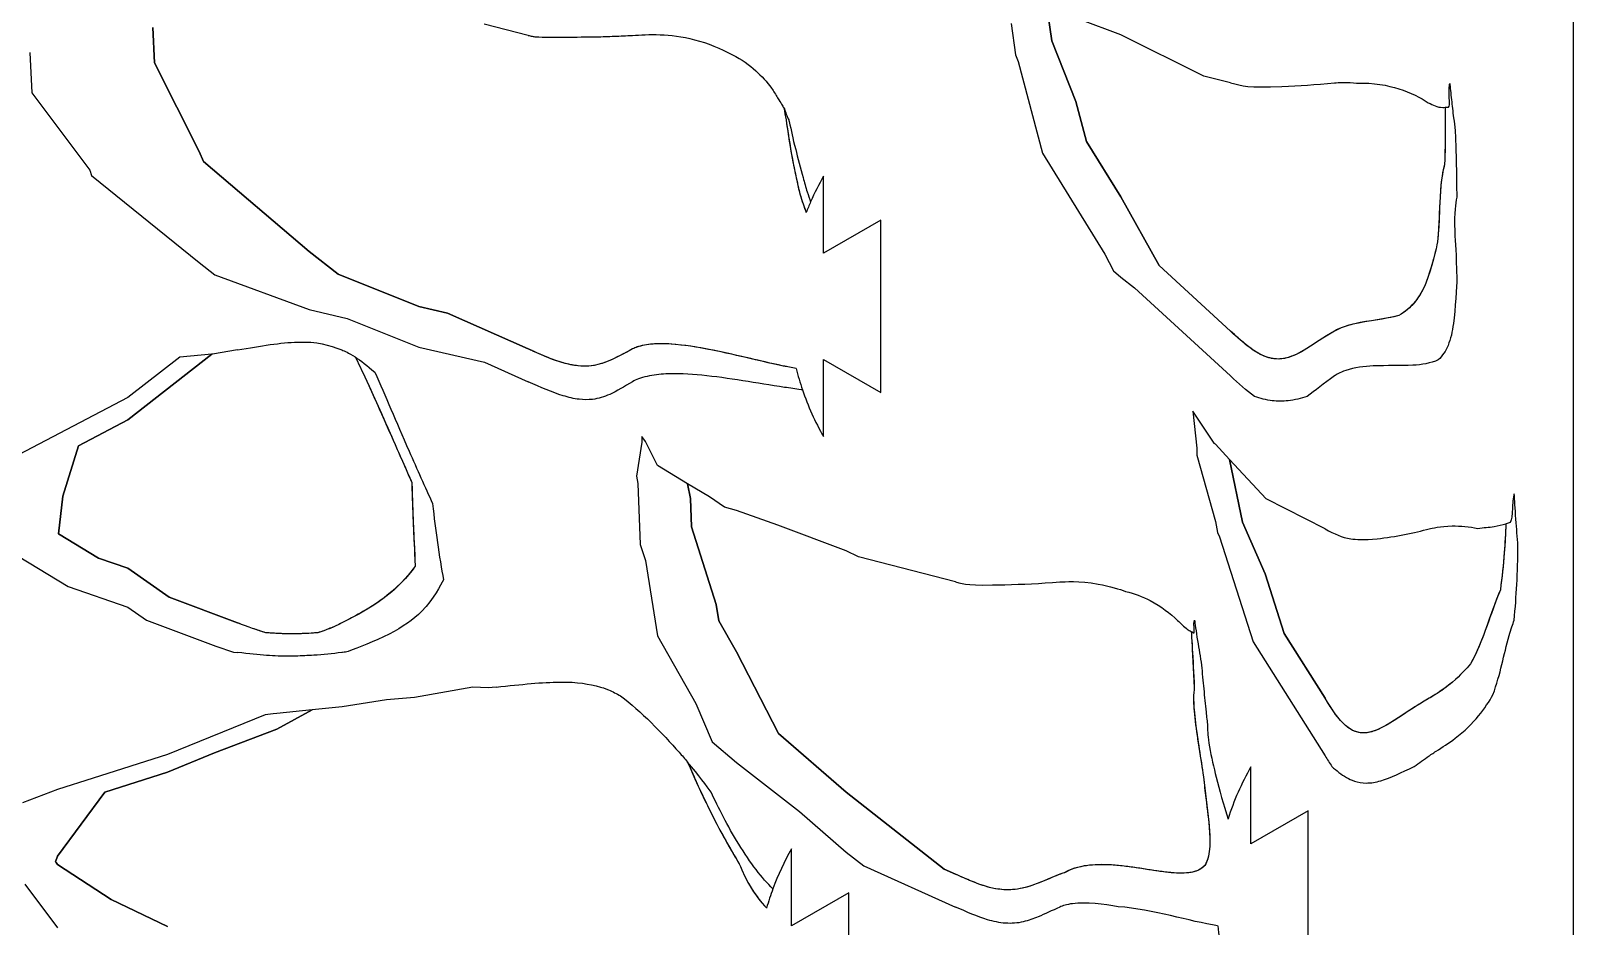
# Model space of a CAD drawing. Header units: millimetres. Extents: x 0 to 300, y -300 to 0.
# Drawn here: x 151.9 to 300, y -176.2 to -90.2 of the extents above; entities that cross this region are included whole.
import ezdxf

# ---------------------------------------------------------------- set-up
doc = ezdxf.new("R2010")
doc.units = ezdxf.units.MM
doc.layers.get('0').update_dxf_attribs({"linetype": 'CONTINUOUS'})

msp = doc.modelspace()

# ---------------------------------------------------------------- linework, layer by layer
for p, q in [((249.24, -86.31), (249.95, -91.19)), ((249.95, -91.19), (249.24, -86.31)), ((163.66, -89.9), (163.81, -93.29)), ((163.81, -93.29), (163.66, -89.9)), ((199.69, -90.67), (195.45, -89.58)), ((246.04, -89.54), (246.47, -92.53)), ((256.57, -90.61), (252.65, -89.14)), ((249.95, -91.19), (252.27, -97.02)), ((252.27, -97.02), (249.95, -91.19)), ((264.55, -94.58), (256.57, -90.61)), ((151.85, -92.3), (152.02, -96.17)), ((246.47, -92.53), (246.73, -93.18)), ((246.73, -93.18), (249.07, -101.99)), ((163.81, -93.29), (168.11, -101.82)), ((168.11, -101.82), (163.81, -93.29)), ((267.1, -95.23), (264.55, -94.58)), ((152.02, -96.17), (157.59, -103.6)), ((252.27, -97.02), (253.29, -100.87)), ((253.29, -100.87), (252.27, -97.02)), ((168.11, -101.82), (168.52, -102.76)), ((168.52, -102.76), (168.11, -101.82)), ((249.07, -101.99), (255.04, -111.66)), ((253.29, -100.87), (256.57, -106.18)), ((256.57, -106.18), (253.29, -100.87)), ((157.59, -103.6), (157.77, -104.11)), ((168.52, -102.76), (178.64, -111.4)), ((178.64, -111.4), (168.52, -102.76)), ((157.77, -104.11), (168.11, -112.46)), ((228.04, -111.58), (228.04, -104.18)), ((256.57, -106.18), (260.25, -112.76)), ((260.25, -112.76), (256.57, -106.18)), ((233.54, -108.41), (228.04, -111.58)), ((233.54, -124.96), (233.54, -108.41)), ((168.11, -112.46), (169.59, -113.64)), ((178.64, -111.4), (181.44, -113.58)), ((181.44, -113.58), (178.64, -111.4)), ((255.04, -111.66), (255.87, -113.26)), ((169.59, -113.64), (178.64, -116.98)), ((181.44, -113.58), (189.17, -116.69)), ((189.17, -116.69), (181.44, -113.58)), ((255.87, -113.26), (256.57, -113.87)), ((256.57, -113.87), (257.88, -114.9)), ((260.25, -112.76), (267.1, -119.05)), ((267.1, -119.05), (260.25, -112.76)), ((257.88, -114.9), (267.1, -123.36)), ((189.17, -116.69), (191.94, -117.32)), ((191.94, -117.32), (189.17, -116.69)), ((178.64, -116.98), (182.29, -117.84)), ((182.29, -117.84), (189.17, -120.61)), ((191.94, -117.32), (199.69, -120.77)), ((199.69, -120.77), (191.94, -117.32)), ((169.32, -121.28), (161.26, -127.57)), ((161.26, -127.57), (169.32, -121.28)), ((169.32, -121.28), (166.24, -121.54)), ((169.39, -121.28), (169.32, -121.28)), ((171.79, -120.86), (169.39, -121.28)), ((189.17, -120.61), (195.5, -122.04)), ((166.24, -121.54), (161.26, -125.43)), ((195.5, -122.04), (199.69, -123.91)), ((228.04, -129.18), (228.04, -121.78)), ((228.04, -121.78), (233.54, -124.96)), ((161.26, -125.43), (150.75, -130.92)), ((265.53, -129.81), (263.5, -126.74)), ((263.5, -126.74), (263.88, -130.3)), ((161.26, -127.57), (156.5, -130.05)), ((156.5, -130.05), (161.26, -127.57)), ((156.5, -130.05), (155, -134.9)), ((155, -134.9), (156.5, -130.05)), ((210.59, -129.72), (210.08, -132.98)), ((210.6, -129.17), (210.59, -129.72)), ((210.93, -129.65), (210.6, -129.17)), ((212.09, -131.95), (210.93, -129.65)), ((263.88, -130.3), (263.87, -130.97)), ((265.54, -129.84), (265.53, -129.81)), ((265.65, -129.92), (265.54, -129.84)), ((267.01, -131.38), (265.65, -129.92)), ((263.87, -130.97), (265.65, -137.32)), ((268.27, -137.4), (267.01, -131.38)), ((270.52, -135.15), (267.01, -131.38)), ((267.01, -131.38), (268.27, -137.4)), ((210.08, -132.98), (210.21, -133.68)), ((214.99, -133.7), (212.09, -131.95)), ((210.21, -133.68), (210.44, -139.54)), ((217.09, -134.97), (214.99, -133.7)), ((214.99, -133.7), (215.25, -135.12)), ((215.25, -135.12), (214.99, -133.7)), ((155, -134.9), (154.6, -138.5)), ((154.6, -138.5), (155, -134.9)), ((215.25, -135.12), (215.36, -137.85)), ((215.36, -137.85), (215.25, -135.12)), ((218.54, -135.96), (217.09, -134.97)), ((219.67, -136.28), (218.54, -135.96)), ((276.18, -138.04), (270.52, -135.15)), ((223.65, -137.68), (219.67, -136.28)), ((230.2, -140.14), (223.65, -137.68)), ((265.65, -137.32), (265.87, -138.38)), ((270.42, -142.34), (268.27, -137.4)), ((268.27, -137.4), (270.42, -142.34)), ((154.6, -138.5), (158.43, -140.84)), ((158.43, -140.84), (154.6, -138.5)), ((215.36, -137.85), (217.73, -145.28)), ((217.73, -145.28), (215.36, -137.85)), ((265.87, -138.38), (266.05, -138.8)), ((266.05, -138.8), (269.28, -148.86)), ((150.73, -140.66), (155.51, -143.57)), ((210.44, -139.54), (210.93, -141.08)), ((231.38, -140.73), (230.2, -140.14)), ((158.43, -140.84), (161.26, -141.81)), ((161.26, -141.81), (158.43, -140.84)), ((161.26, -141.81), (165.22, -144.6)), ((165.22, -144.6), (161.26, -141.81)), ((210.93, -141.08), (212.11, -148.29)), ((240.72, -143.13), (231.38, -140.73)), ((155.51, -143.57), (161.26, -145.54)), ((272.25, -148.06), (270.42, -142.34)), ((270.42, -142.34), (272.25, -148.06)), ((165.22, -144.6), (171.79, -147.06)), ((171.79, -147.06), (165.22, -144.6)), ((161.26, -145.54), (163.03, -146.79)), ((217.73, -145.28), (218, -146.87)), ((218, -146.87), (217.73, -145.28)), ((163.03, -146.79), (169.7, -149.28)), ((218, -146.87), (219.67, -149.85)), ((219.67, -149.85), (218, -146.87)), ((276.18, -154.29), (272.25, -148.06)), ((272.25, -148.06), (276.18, -154.29)), ((169.7, -149.28), (171.4, -149.86)), ((212.11, -148.29), (215.77, -154.79)), ((269.28, -148.86), (276.18, -159.81)), ((171.4, -149.86), (171.79, -149.9)), ((219.67, -149.85), (223.72, -157.67)), ((223.72, -157.67), (219.67, -149.85)), ((194.36, -153.24), (188.76, -154.21)), ((195.84, -153.3), (194.36, -153.24)), ((196.62, -153.22), (195.84, -153.3)), ((178.94, -155.4), (175.56, -157.26)), ((175.56, -157.26), (178.94, -155.4)), ((178.94, -155.4), (175.56, -155.74)), ((181.82, -155.11), (178.94, -155.4)), ((186.09, -154.44), (181.82, -155.11)), ((188.76, -154.21), (186.09, -154.44)), ((215.77, -154.79), (217.35, -158.48)), ((174.43, -155.87), (165.04, -159.69)), ((175.19, -155.79), (174.43, -155.87)), ((175.56, -155.74), (175.19, -155.79)), ((175.56, -157.26), (169.57, -159.54)), ((169.57, -159.54), (175.56, -157.26)), ((223.72, -157.67), (230.2, -163.3)), ((230.2, -163.3), (223.72, -157.67)), ((165.04, -159.69), (157.93, -161.95)), ((169.57, -159.54), (165.04, -161.38)), ((165.04, -161.38), (169.57, -159.54)), ((217.35, -158.48), (219.67, -160.46)), ((165.04, -161.38), (159.03, -163.29)), ((159.03, -163.29), (165.04, -161.38)), ((219.67, -160.46), (225.72, -165.16)), ((269.07, -168.27), (269.07, -160.87)), ((157.93, -161.95), (154.51, -163.04)), ((154.51, -163.04), (151.14, -164.34)), ((159.03, -163.29), (154.51, -169.44)), ((154.51, -169.44), (159.03, -163.29)), ((230.2, -163.3), (239.62, -170.7)), ((239.62, -170.7), (230.2, -163.3)), ((225.72, -165.16), (230.2, -169.06)), ((274.57, -165.1), (269.07, -168.27)), ((274.57, -181.65), (274.57, -165.1)), ((224.97, -176.14), (224.97, -168.74)), ((154.51, -169.44), (154.3, -169.98)), ((154.3, -169.98), (154.51, -169.44)), ((154.3, -169.98), (154.37, -170.07)), ((154.37, -170.07), (154.3, -169.98)), ((154.37, -170.07), (154.51, -170.26)), ((154.51, -170.26), (154.37, -170.07)), ((154.51, -170.26), (159.66, -173.6)), ((159.66, -173.6), (154.51, -170.26)), ((230.2, -169.06), (231.89, -170.39)), ((231.89, -170.39), (240.72, -174.33)), ((239.62, -170.7), (240.72, -171.19)), ((240.72, -171.19), (239.62, -170.7)), ((151.35, -172.15), (154.51, -176.34)), ((230.46, -172.96), (224.97, -176.14)), ((230.46, -189.51), (230.46, -172.96)), ((159.66, -173.6), (165.04, -176.19)), ((165.04, -176.19), (159.66, -173.6))]:
    msp.add_line(p, q)
msp.add_lwpolyline([(0, 0), (300, 0), (300, -300), (0, -300)], close=True)
for centre, start, end in [((249.69, -116.68), 150, 156.313), ((249.69, -116.68), 156.313, 158.8755), ((249.69, -116.68), 156.313, 158.8755), ((249.69, -116.68), 193.781, 198.6885), ((249.69, -116.68), 193.781, 198.6885), ((249.69, -116.68), 198.6885, 210), ((290.72, -173.37), 150, 162.5593), ((246.62, -181.24), 150, 159.7049), ((246.62, -181.24), 159.7049, 164.1773), ((246.62, -181.24), 159.7049, 164.1773), ((290.72, -173.37), 186.341, 210)]:
    msp.add_arc(centre, 25, start, end)
for points, knots in [([(199.69, -90.67), (199.83, -90.7), (199.95, -90.73), (200.18, -90.78), (200.29, -90.8), (200.41, -90.81)], [-0.06950819, -0.06950819, -0.06950819, -0.06950819, -0.03628919, -0.03628919, 0, 0, 0, 0]), ([(200.41, -90.81), (201.14, -90.84), (202.29, -90.84), (204.25, -90.83), (205.29, -90.82), (206.22, -90.81)], [-0.5793972, -0.5793972, -0.5793972, -0.5793972, -0.2779667, -0.2779667, 0, 0, 0, 0]), ([(206.22, -90.81), (206.8, -90.79), (207.37, -90.77), (208.53, -90.73), (209.11, -90.7), (209.69, -90.67)], [-0.3499149, -0.3499149, -0.3499149, -0.3499149, -0.1756176, -0.1756176, 0, 0, 0, 0]), ([(209.69, -90.67), (211.19, -90.58), (213.27, -90.45), (216.92, -91.42), (218.14, -91.92), (219.29, -92.54)], [-1.132087, -1.132087, -1.132087, -1.132087, -0.390797, -0.390797, 0, 0, 0, 0]), ([(219.29, -92.54), (220.18, -92.96), (220.92, -93.51), (222.07, -94.56), (222.61, -95.14), (223.05, -95.75)], [-0.4758003, -0.4758003, -0.4758003, -0.4758003, -0.224509, -0.224509, 0, 0, 0, 0]), ([(223.05, -95.75), (223.24, -96.03), (223.44, -96.35), (223.96, -97.2), (224.1, -97.4), (224.22, -97.63)], [-0.1617522, -0.1617522, -0.1617522, -0.1617522, -0.1131493, -0.1131493, -0.0263227, -0.0263227, -0.0263227, -0.0263227]), ([(267.1, -95.23), (268.26, -95.53), (268.77, -95.7), (273.72, -95.51), (275.22, -95.4), (277.1, -95.23)], [-1.660458, -1.660458, -1.660458, -1.660458, -0.565021, -0.565021, 0, 0, 0, 0]), ([(277.1, -95.23), (277.25, -95.22), (277.56, -95.19), (278.4, -95.19), (278.8, -95.21), (279.2, -95.25)], [-0.2538835, -0.2538835, -0.2538835, -0.2538835, -0.1189746, -0.1189746, 0, 0, 0, 0]), ([(279.2, -95.25), (280.86, -95.2), (282.19, -95.46), (284.39, -96.16), (285.37, -96.66), (286.08, -97.13)], [-0.4990827, -0.4990827, -0.4990827, -0.4990827, -0.2561626, -0.2561626, 0, 0, 0, 0]), ([(288.04, -97.56), (288.07, -97.51), (288.1, -97.46), (288.13, -97.24), (288.13, -97.11), (288.11, -96.61), (288.08, -96.19), (288.1, -95.56), (288.13, -95.42), (288.16, -95.29)], [-0.161509, -0.161509, -0.161509, -0.161509, -0.1294542, -0.1294542, -0.0990214, -0.0990214, -0.0404848, -0.0404848, 0, 0, 0, 0]), ([(288.16, -95.29), (288.18, -95.58), (288.25, -96.25), (288.38, -97.43), (288.44, -97.92), (288.58, -99.05), (288.61, -99.31), (288.67, -99.83)], [-0.6407666, -0.6407666, -0.6407666, -0.6407666, -0.396618, -0.396618, -0.1589958, -0.1589958, 0, 0, 0, 0]), ([(286.08, -97.13), (286.61, -97.34), (286.91, -97.59), (287.57, -97.58), (287.63, -97.58), (287.71, -97.57)], [-0.3902074, -0.3902074, -0.3902074, -0.3902074, -0.0963908, -0.0963908, -0.0478478, -0.0478478, -0.0478478, -0.0478478]), ([(287.71, -97.57), (287.72, -98.33), (287.73, -99.1), (287.72, -100.83), (287.7, -101.91), (287.66, -103.02)], [0.1184323, 0.1184323, 0.1184323, 0.1184323, 0.3376148, 0.3376148, 0.6534881, 0.6534881, 0.6534881, 0.6534881]), ([(287.71, -97.57), (287.72, -98.3), (287.72, -99.03), (287.72, -100.76), (287.71, -101.88), (287.66, -103.02)], [0.1185594, 0.1185594, 0.1185594, 0.1185594, 0.3278442, 0.3278442, 0.6523858, 0.6523858, 0.6523858, 0.6523858]), ([(224.33, -97.84), (224.38, -97.97), (224.41, -98.06), (224.49, -98.32), (224.51, -98.38), (224.54, -98.44), (224.54, -98.44), (224.56, -98.5), (224.58, -98.53), (224.67, -98.71), (224.71, -98.83), (224.75, -98.92)], [-0.1210508, -0.1210508, -0.1210508, -0.1210508, -0.0827062, -0.0827062, -0.0572525, -0.0572525, -0.05425, -0.05425, -0.0306375, -0.0306375, 0, 0, 0, 0]), ([(224.44, -98.79), (224.57, -99.7), (224.72, -100.66), (225.05, -102.61), (225.26, -103.67), (225.5, -104.7)], [0, 0, 0, 0, 0.2786918, 0.2786918, 0.5866673, 0.5866673, 0.5866673, 0.5866673]), ([(224.44, -98.79), (224.58, -99.75), (224.73, -100.75), (225.07, -102.71), (225.27, -103.72), (225.5, -104.7)], [0, 0, 0, 0, 0.2932108, 0.2932108, 0.5873455, 0.5873455, 0.5873455, 0.5873455]), ([(224.75, -98.92), (224.93, -99.86), (225.07, -100.49), (225.54, -102.33), (225.84, -103.5), (226.07, -104.32)], [-0.6687888, -0.6687888, -0.6687888, -0.6687888, -0.2554347, -0.2554347, 0, 0, 0, 0]), ([(288.67, -99.83), (288.7, -100.39), (288.72, -100.96), (288.75, -102.05), (288.77, -102.61), (288.8, -104.11), (288.82, -105.15), (288.82, -106.21)], [-0.6858107, -0.6858107, -0.6858107, -0.6858107, -0.5023412, -0.5023412, -0.3196463, -0.3196463, 0, 0, 0, 0]), ([(287.66, -103.02), (287.49, -103.75), (287.32, -104.37), (287.14, -107.58), (287.16, -108.57), (286.99, -110.49)], [0, 0, 0, 0, 0.2254791, 0.2254791, 0.4011831, 0.4011831, 0.4011831, 0.4011831]), ([(287.66, -103.02), (287.52, -103.63), (287.36, -104.23), (287.14, -107.11), (287.18, -108.27), (286.99, -110.49)], [0, 0, 0, 0, 0.1871995, 0.1871995, 0.3887852, 0.3887852, 0.3887852, 0.3887852]), ([(225.5, -104.7), (225.55, -104.97), (225.62, -105.33), (225.87, -106.22), (225.98, -106.58), (226.19, -107.17), (226.28, -107.43), (226.37, -107.67)], [0, 0, 0, 0, 0.0841209, 0.0841209, 0.1394405, 0.1394405, 0.1790041, 0.1790041, 0.1790041, 0.1790041]), ([(225.5, -104.7), (225.56, -105.02), (225.63, -105.38), (225.96, -106.53), (226.16, -107.12), (226.37, -107.67)], [0, 0, 0, 0, 0.0971081, 0.0971081, 0.1901294, 0.1901294, 0.1901294, 0.1901294]), ([(226.07, -104.32), (226.19, -104.78), (226.32, -105.24), (226.57, -106.01), (226.68, -106.33), (226.8, -106.64)], [-0.2611077, -0.2611077, -0.2611077, -0.2611077, -0.1192987, -0.1192987, -0.0204734, -0.0204734, -0.0204734, -0.0204734]), ([(288.82, -106.21), (288.7, -106.88), (288.57, -107.53), (288.67, -110.78), (288.77, -111.36), (288.84, -114.04)], [-1.974715, -1.974715, -1.974715, -1.974715, -0.80669, -0.80669, 0, 0, 0, 0]), ([(286.99, -110.49), (286.86, -111.09), (286.44, -112.98), (285.61, -115.05), (285.29, -115.65), (284.41, -116.75), (283.88, -117.19), (283.28, -117.57)], [0, 0, 0, 0, 0.1834751, 0.1834751, 0.2776944, 0.2776944, 0.3761268, 0.3761268, 0.3761268, 0.3761268]), ([(286.99, -110.49), (286.86, -111.07), (286.43, -113.04), (285.57, -115.14), (285.23, -115.74), (284.36, -116.79), (283.85, -117.2), (283.28, -117.57)], [0, 0, 0, 0, 0.1785192, 0.1785192, 0.2669996, 0.2669996, 0.3553788, 0.3553788, 0.3553788, 0.3553788]), ([(288.84, -114.04), (288.81, -114.65), (288.68, -117), (288.4, -119.1), (288.25, -119.81), (287.76, -120.96), (287.46, -121.42), (287.05, -121.82)], [-0.7134479, -0.7134479, -0.7134479, -0.7134479, -0.3758979, -0.3758979, -0.1732806, -0.1732806, 0, 0, 0, 0]), ([(283.28, -117.57), (281.96, -117.91), (280.4, -118.04), (278.54, -118.46), (278.02, -118.61), (277.33, -118.91), (277.18, -118.99), (277.1, -119.05)], [0, 0, 0, 0, 0.4102079, 0.4102079, 0.5576584, 0.5576584, 0.6309984, 0.6309984, 0.6309984, 0.6309984]), ([(283.28, -117.57), (282.26, -117.83), (281.1, -117.97), (278.2, -118.47), (277.51, -118.81), (277.1, -119.05)], [0, 0, 0, 0, 0.3154198, 0.3154198, 0.8351348, 0.8351348, 0.8351348, 0.8351348]), ([(277.1, -119.05), (276.01, -119.67), (275.14, -120.29), (273.71, -121.16), (273.13, -121.46), (272.19, -121.7), (271.86, -121.75), (271.17, -121.71), (270.85, -121.64), (270.02, -121.35), (269.53, -121.06), (268.39, -120.23), (267.75, -119.64), (267.1, -119.05)], [0, 0, 0, 0, 0.375119, 0.375119, 0.656393, 0.656393, 0.813303, 0.813303, 0.965882, 0.965882, 1.211433, 1.211433, 1.539827, 1.539827, 1.539827, 1.539827]), ([(277.1, -119.05), (275.26, -120.1), (273.99, -121.18), (272.24, -121.71), (271.8, -121.76), (270.93, -121.67), (270.53, -121.55), (269.1, -120.89), (268.11, -119.97), (267.1, -119.05)], [0, 0, 0, 0, 0.636284, 0.636284, 0.847791, 0.847791, 1.042875, 1.042875, 1.58157, 1.58157, 1.58157, 1.58157]), ([(171.79, -120.86), (174.03, -120.47), (175.92, -120.15), (179.42, -120.05), (180.53, -120.37), (181.79, -120.86)], [-0.7603509, -0.7603509, -0.7603509, -0.7603509, -0.4053977, -0.4053977, 0, 0, 0, 0]), ([(209.69, -120.77), (208.84, -121.21), (208.13, -121.61), (206.86, -122.15), (206.31, -122.31), (205.31, -122.43), (204.9, -122.43), (204.01, -122.34), (203.53, -122.24), (202.12, -121.84), (201.15, -121.42), (199.98, -120.9), (199.84, -120.84), (199.69, -120.77)], [0, 0, 0, 0, 0.286479, 0.286479, 0.507293, 0.507293, 0.658425, 0.658425, 0.839199, 0.839199, 1.200667, 1.200667, 1.250819, 1.250819, 1.250819, 1.250819]), ([(209.69, -120.77), (208.32, -121.48), (207.27, -122.12), (205.36, -122.46), (204.67, -122.45), (202.58, -122.06), (201.2, -121.45), (199.69, -120.77)], [0, 0, 0, 0, 0.46368, 0.46368, 0.709478, 0.709478, 1.127316, 1.127316, 1.127316, 1.127316]), ([(224.2, -122.41), (221.87, -121.91), (219.32, -121.26), (215.26, -120.47), (213.51, -120.22), (211.5, -120.3), (210.97, -120.36), (210.06, -120.59), (209.91, -120.66), (209.69, -120.77)], [0, 0, 0, 0, 0.714558, 0.714558, 1.2463, 1.2463, 1.42786, 1.42786, 1.581097, 1.581097, 1.581097, 1.581097]), ([(224.2, -122.41), (221.62, -121.86), (218.78, -121.12), (214.96, -120.44), (213.68, -120.28), (211.97, -120.27), (211.39, -120.3), (210.21, -120.52), (210.02, -120.61), (209.69, -120.77)], [0, 0, 0, 0, 0.793259, 0.793259, 1.196143, 1.196143, 1.391283, 1.391283, 1.616095, 1.616095, 1.616095, 1.616095]), ([(183.07, -121.53), (183.41, -122.2), (183.74, -122.89), (184.79, -125.13), (185.85, -127.55), (186.98, -130.1), (187.82, -132.01), (188.51, -133.58)], [0.103235, 0.103235, 0.103235, 0.103235, 0.318105, 0.318105, 0.848311, 0.848311, 1.660954, 1.660954, 1.660954, 1.660954]), ([(183.07, -121.53), (184.02, -123.41), (185.07, -125.78), (186.94, -130.02), (187.8, -131.98), (188.51, -133.58)], [0.1010825, 0.1010825, 0.1010825, 0.1010825, 0.6764337, 0.6764337, 1.0151925, 1.0151925, 1.0151925, 1.0151925]), ([(225.41, -122.64), (225.2, -122.6), (224.97, -122.56), (224.57, -122.48), (224.38, -122.44), (224.2, -122.41)], [0, 0, 0, 0, 0.066206, 0.066206, 0.1228502, 0.1228502, 0.1228502, 0.1228502]), ([(287.05, -121.82), (286.32, -122.15), (285.45, -122.28), (283.41, -122.4), (282.1, -122.34), (279.94, -122.44), (279, -122.55), (277.56, -123.04), (277.26, -123.25), (277.1, -123.36)], [-0.3579329, -0.3579329, -0.3579329, -0.3579329, -0.2703636, -0.2703636, -0.1460575, -0.1460575, -0.0612767, -0.0612767, 0, 0, 0, 0]), ([(184.95, -122.99), (185.98, -125.3), (186.96, -127.64), (189.01, -132.31), (189.78, -134.02), (190.51, -135.6)], [-1.406101, -1.406101, -1.406101, -1.406101, -0.521241, -0.521241, 0, 0, 0, 0]), ([(209.69, -123.91), (208.89, -124.38), (208.21, -124.81), (206.97, -125.37), (206.44, -125.54), (205.43, -125.65), (205.01, -125.65), (204.06, -125.54), (203.53, -125.41), (201.98, -124.93), (200.87, -124.44), (199.69, -123.91)], [-1.198667, -1.198667, -1.198667, -1.198667, -0.931565, -0.931565, -0.724542, -0.724542, -0.574776, -0.574776, -0.387922, -0.387922, 0, 0, 0, 0]), ([(226.01, -124.69), (225.96, -124.69), (225.92, -124.68), (225.35, -124.61), (224.81, -124.53), (222.98, -124.25), (221.61, -124.02), (217.54, -123.39), (215.01, -123.06), (212.31, -123.19), (211.69, -123.26), (210.43, -123.55), (210.02, -123.72), (209.69, -123.91)], [-0.7757682, -0.7757682, -0.7757682, -0.7757682, -0.7700017, -0.7700017, -0.7065028, -0.7065028, -0.5456063, -0.5456063, -0.2078187, -0.2078187, -0.1115661, -0.1115661, 0, 0, 0, 0]), ([(274.45, -125.33), (273.86, -125.52), (273.26, -125.67), (272.13, -125.8), (271.63, -125.8), (270.53, -125.66), (269.97, -125.51), (269.42, -125.33)], [-0.516684, -0.516684, -0.516684, -0.516684, -0.3293184, -0.3293184, -0.1754709, -0.1754709, 0, 0, 0, 0]), ([(188.51, -133.58), (188.56, -135.42), (188.59, -136.16), (188.71, -138.9), (188.77, -140.04), (188.84, -141.62)], [0, 0, 0, 0, 0.553139, 0.553139, 1.043623, 1.043623, 1.043623, 1.043623]), ([(188.51, -133.58), (188.56, -135.27), (188.58, -136.02), (188.7, -138.76), (188.76, -139.94), (188.84, -141.62)], [0, 0, 0, 0, 0.507989, 0.507989, 1.025403, 1.025403, 1.025403, 1.025403]), ([(294.35, -134.67), (294.3, -134.86), (294.26, -135.05), (294.19, -135.61), (294.18, -135.88), (294.13, -136.94), (294.12, -137), (293.96, -137.42)], [-0.2251708, -0.2251708, -0.2251708, -0.2251708, -0.17856, -0.17856, -0.1351134, -0.1351134, 0, 0, 0, 0]), ([(294.7, -139.69), (294.64, -138.84), (294.57, -138.02), (294.43, -136.04), (294.39, -135.28), (294.35, -134.67)], [-0.3402829, -0.3402829, -0.3402829, -0.3402829, -0.1824586, -0.1824586, 0, 0, 0, 0]), ([(190.51, -135.6), (190.65, -137.03), (190.78, -138.05), (191.14, -140.54), (191.37, -141.92), (191.54, -142.91)], [-0.631395, -0.631395, -0.631395, -0.631395, -0.3013869, -0.3013869, 0, 0, 0, 0]), ([(290.84, -137.99), (291.41, -137.91), (291.9, -137.88), (292.8, -137.75), (293.18, -137.65), (293.55, -137.54)], [-0.3134222, -0.3134222, -0.3134222, -0.3134222, -0.1594845, -0.1594845, -0.0422396, -0.0422396, -0.0422396, -0.0422396]), ([(293.55, -137.54), (293.51, -138.45), (293.46, -139.38), (293.29, -141.46), (293.17, -142.66), (293.01, -143.87)], [0.0903517, 0.0903517, 0.0903517, 0.0903517, 0.3598009, 0.3598009, 0.718525, 0.718525, 0.718525, 0.718525]), ([(293.55, -137.54), (293.51, -138.49), (293.45, -139.45), (293.29, -141.53), (293.17, -142.69), (293.01, -143.87)], [-0.6407223, -0.6407223, -0.6407223, -0.6407223, -0.3557514, -0.3557514, 0, 0, 0, 0]), ([(276.18, -138.04), (277.13, -138.53), (277.76, -138.85), (279.16, -139.06), (279.92, -139.11), (282.93, -138.81), (284.81, -138.38), (286.18, -138.04)], [-1.266446, -1.266446, -1.266446, -1.266446, -0.723301, -0.723301, -0.421214, -0.421214, 0, 0, 0, 0]), ([(286.18, -138.04), (286.46, -137.97), (287.23, -137.78), (289.2, -137.74), (290.04, -137.83), (290.84, -137.99)], [-0.5862961, -0.5862961, -0.5862961, -0.5862961, -0.2453078, -0.2453078, 0, 0, 0, 0]), ([(294.34, -146.8), (294.45, -145.64), (294.53, -144.49), (294.65, -142.17), (294.69, -140.89), (294.7, -139.69)], [-0.7027278, -0.7027278, -0.7027278, -0.7027278, -0.3621908, -0.3621908, 0, 0, 0, 0]), ([(188.84, -141.62), (188.34, -142.31), (187.38, -143.52), (184.82, -145.42), (183.92, -145.94), (182.93, -146.47), (182.75, -146.56), (182.31, -146.79), (182.05, -146.92), (181.79, -147.06)], [0, 0, 0, 0, 0.2527316, 0.2527316, 0.3910338, 0.3910338, 0.4204656, 0.4204656, 0.4639096, 0.4639096, 0.4639096, 0.4639096]), ([(188.84, -141.62), (188.4, -142.23), (187.53, -143.32), (185.41, -145), (184.67, -145.49), (183.2, -146.34), (182.49, -146.69), (181.79, -147.06)], [0, 0, 0, 0, 0.2245032, 0.2245032, 0.3371751, 0.3371751, 0.4360482, 0.4360482, 0.4360482, 0.4360482]), ([(191.54, -142.91), (191.29, -143.45), (190.64, -144.75), (188.65, -146.76), (187.66, -147.45), (184.9, -148.85), (183.39, -149.41), (182.39, -149.81)], [-1.069511, -1.069511, -1.069511, -1.069511, -0.623331, -0.623331, -0.322821, -0.322821, 0, 0, 0, 0]), ([(240.72, -143.13), (241.61, -143.36), (241.92, -143.48), (247.2, -143.35), (248.79, -143.27), (250.72, -143.13)], [-1.732512, -1.732512, -1.732512, -1.732512, -0.580467, -0.580467, 0, 0, 0, 0]), ([(250.72, -143.13), (251.18, -143.1), (252.55, -143), (255.52, -143.53), (256.46, -143.83), (257.04, -144.03)], [-0.4882637, -0.4882637, -0.4882637, -0.4882637, -0.1846575, -0.1846575, 0, 0, 0, 0]), ([(257.04, -144.03), (257.87, -144.23), (258.65, -144.52), (260.43, -145.46), (261.35, -146.16), (262.02, -146.82)], [-0.4889237, -0.4889237, -0.4889237, -0.4889237, -0.2815352, -0.2815352, 0, 0, 0, 0]), ([(293.01, -143.87), (292.53, -145.08), (292.09, -146.31), (291.21, -148.76), (290.78, -149.85), (290.15, -150.99)], [0, 0, 0, 0, 0.3915078, 0.3915078, 0.7813738, 0.7813738, 0.7813738, 0.7813738]), ([(293.01, -143.87), (292.56, -145.01), (292.15, -146.15), (291.27, -148.61), (290.82, -149.78), (290.15, -150.99)], [-0.7828134, -0.7828134, -0.7828134, -0.7828134, -0.4167002, -0.4167002, 0, 0, 0, 0]), ([(174.5, -148), (174.07, -147.88), (173.64, -147.73), (172.78, -147.43), (172.3, -147.25), (171.79, -147.06)], [0, 0, 0, 0, 0.1334821, 0.1334821, 0.278531, 0.278531, 0.278531, 0.278531]), ([(179.48, -148), (178.92, -148.05), (178.34, -148.08), (177.47, -148.1), (177.15, -148.11), (176.56, -148.11), (176.27, -148.1), (175.77, -148.08), (175.55, -148.07), (175.05, -148.04), (174.78, -148.02), (174.5, -148)], [0, 0, 0, 0, 0.1699086, 0.1699086, 0.2629403, 0.2629403, 0.3486368, 0.3486368, 0.4150172, 0.4150172, 0.4977098, 0.4977098, 0.4977098, 0.4977098]), ([(179.48, -148), (178.66, -148.07), (177.81, -148.11), (176.14, -148.11), (175.37, -148.07), (174.5, -148)], [0, 0, 0, 0, 0.2461542, 0.2461542, 0.5001946, 0.5001946, 0.5001946, 0.5001946]), ([(181.79, -147.06), (181.42, -147.25), (181.04, -147.42), (180.27, -147.74), (179.88, -147.88), (179.48, -148)], [0, 0, 0, 0, 0.1243994, 0.1243994, 0.2490994, 0.2490994, 0.2490994, 0.2490994]), ([(262.02, -146.82), (262.35, -147.11), (262.64, -147.45), (263.1, -147.76), (263.2, -147.8), (263.33, -147.87)], [-0.2388245, -0.2388245, -0.2388245, -0.2388245, -0.098813, -0.098813, -0.0304233, -0.0304233, -0.0304233, -0.0304233]), ([(263.33, -147.87), (263.35, -148.17), (263.37, -148.46), (263.44, -149.72), (263.55, -151.62), (263.63, -153.27)], [0.0684302, 0.0684302, 0.0684302, 0.0684302, 0.1566899, 0.1566899, 0.4550714, 0.4550714, 0.4550714, 0.4550714]), ([(263.33, -147.87), (263.37, -148.46), (263.41, -149.07), (263.49, -150.47), (263.57, -151.92), (263.63, -153.27)], [0.06701, 0.06701, 0.06701, 0.06701, 0.2362511, 0.2362511, 0.5302925, 0.5302925, 0.5302925, 0.5302925]), ([(263.54, -148.01), (263.55, -148.01), (263.56, -148.01), (263.57, -148.02), (263.57, -148.02), (263.58, -148.02), (263.59, -148.02), (263.59, -148.02), (263.6, -148.01), (263.6, -148.01), (263.61, -148), (263.61, -147.99), (263.62, -147.98), (263.62, -147.94), (263.63, -147.91), (263.63, -147.73), (263.6, -147.47), (263.59, -147.09), (263.6, -146.99), (263.63, -146.86), (263.64, -146.83), (263.66, -146.79)], [-0.06196145, -0.06196145, -0.06196145, -0.06196145, -0.05945236, -0.05945236, -0.05757639, -0.05757639, -0.05632394, -0.05632394, -0.05506771, -0.05506771, -0.0534805, -0.0534805, -0.05103143, -0.05103143, -0.04620813, -0.04620813, -0.02456585, -0.02456585, -0.01042427, -0.01042427, 0, 0, 0, 0]), ([(263.66, -146.79), (263.69, -147.05), (263.79, -147.86), (264.07, -149.54), (264.2, -150.33), (264.32, -151.11)], [-0.5121638, -0.5121638, -0.5121638, -0.5121638, -0.2383671, -0.2383671, 0, 0, 0, 0]), ([(292.3, -153.97), (293.05, -151.87), (293.31, -150.17), (294.04, -147.66), (294.2, -147.18), (294.34, -146.8)], [-0.5002331, -0.5002331, -0.5002331, -0.5002331, -0.1216244, -0.1216244, 0, 0, 0, 0]), ([(181.79, -149.9), (180.89, -150.02), (180, -150.11), (178.52, -150.2), (177.93, -150.23), (177.06, -150.25), (176.76, -150.26), (176.2, -150.25), (175.94, -150.25), (175.3, -150.23), (174.94, -150.21), (173.75, -150.13), (172.91, -150.03), (171.79, -149.9)], [-1.351244, -1.351244, -1.351244, -1.351244, -0.976046, -0.976046, -0.733166, -0.733166, -0.608047, -0.608047, -0.498481, -0.498481, -0.340338, -0.340338, 0, 0, 0, 0]), ([(182.39, -149.81), (182.22, -149.84), (182.05, -149.87), (181.84, -149.89), (181.82, -149.9), (181.79, -149.9)], [-0.07031582, -0.07031582, -0.07031582, -0.07031582, -0.01033928, -0.01033928, 0, 0, 0, 0]), ([(290.15, -150.99), (289.76, -151.46), (289.18, -152.09), (287.39, -153.6), (286.51, -154.1), (286.18, -154.29)], [0, 0, 0, 0, 0.1834446, 0.1834446, 0.4269116, 0.4269116, 0.4269116, 0.4269116]), ([(290.15, -150.99), (289.76, -151.46), (289.18, -152.09), (287.88, -153.19), (287.31, -153.6), (286.48, -154.12), (286.28, -154.23), (286.18, -154.29)], [-0.2430309, -0.2430309, -0.2430309, -0.2430309, -0.121536, -0.121536, -0.0368452, -0.0368452, 0, 0, 0, 0]), ([(264.32, -151.11), (264.35, -151.49), (264.39, -151.84), (264.47, -152.68), (264.5, -153), (264.61, -154.16), (264.68, -154.87), (264.81, -156.06), (264.86, -156.52), (264.9, -156.95)], [-0.5741505, -0.5741505, -0.5741505, -0.5741505, -0.46706, -0.46706, -0.355256, -0.355256, -0.1310743, -0.1310743, 0, 0, 0, 0]), ([(196.62, -153.22), (199.04, -152.96), (201.05, -152.75), (204.43, -152.72), (205.49, -152.91), (206.62, -153.22)], [-0.7034829, -0.7034829, -0.7034829, -0.7034829, -0.3513878, -0.3513878, 0, 0, 0, 0]), ([(206.62, -153.22), (206.74, -153.25), (207, -153.32), (207.79, -153.65), (208.18, -153.85), (208.55, -154.06)], [-0.2576713, -0.2576713, -0.2576713, -0.2576713, -0.1271534, -0.1271534, 0, 0, 0, 0]), ([(263.63, -153.27), (263.56, -153.85), (263.49, -154.53), (263.82, -157.37), (263.98, -158.38), (264.24, -160.06), (264.38, -160.94), (264.51, -161.82)], [0, 0, 0, 0, 0.1763123, 0.1763123, 0.2552487, 0.2552487, 0.3427426, 0.3427426, 0.3427426, 0.3427426]), ([(263.63, -153.27), (263.56, -153.83), (263.49, -154.49), (263.89, -157.96), (264.4, -161.08), (264.51, -161.82)], [0, 0, 0, 0, 0.1701034, 0.1701034, 0.3214295, 0.3214295, 0.3214295, 0.3214295]), ([(286.18, -159.81), (286.25, -159.76), (286.33, -159.71), (286.55, -159.56), (286.69, -159.47), (287.44, -158.98), (288.06, -158.59), (290.5, -156.76), (291.6, -155.18), (292.3, -153.97)], [-0.607211, -0.607211, -0.607211, -0.607211, -0.5898795, -0.5898795, -0.5568663, -0.5568663, -0.4178346, -0.4178346, 0, 0, 0, 0]), ([(208.55, -154.06), (210.49, -155.51), (212.58, -157.66), (214.45, -159.79), (214.72, -160.1), (214.98, -160.41)], [-1.2938454, -1.2938454, -1.2938454, -1.2938454, -0.5236188, -0.5236188, -0.3900111, -0.3900111, -0.3900111, -0.3900111]), ([(286.18, -154.29), (283.59, -155.79), (281.84, -157.33), (279.98, -157.64), (279.66, -157.63), (279.05, -157.49), (278.78, -157.36), (278.18, -156.96), (277.86, -156.65), (277.07, -155.72), (276.63, -155.01), (276.18, -154.29)], [0, 0, 0, 0, 0.897148, 0.897148, 1.081597, 1.081597, 1.255202, 1.255202, 1.493032, 1.493032, 1.878805, 1.878805, 1.878805, 1.878805]), ([(286.18, -154.29), (285.65, -154.6), (285.16, -154.9), (283.33, -156.08), (282.24, -156.86), (280.86, -157.46), (280.46, -157.58), (279.78, -157.63), (279.49, -157.61), (278.86, -157.42), (278.54, -157.23), (277.46, -156.33), (276.82, -155.31), (276.18, -154.29)], [-1.320625, -1.320625, -1.320625, -1.320625, -1.171724, -1.171724, -0.79008, -0.79008, -0.630096, -0.630096, -0.509443, -0.509443, -0.361495, -0.361495, 0, 0, 0, 0]), ([(264.9, -156.95), (264.91, -157.57), (264.91, -157.9), (265.26, -159.9), (265.5, -160.94), (266.04, -163.09), (266.44, -164.53), (266.87, -165.88)], [-1.1921511, -1.1921511, -1.1921511, -1.1921511, -0.8631328, -0.8631328, -0.5751069, -0.5751069, -0.1933564, -0.1933564, -0.1933564, -0.1933564]), ([(214.98, -160.41), (215.53, -161.68), (216.06, -162.86), (217.33, -165.51), (218.04, -166.87), (219.15, -168.86), (219.54, -169.53), (219.94, -170.17)], [-1.091082, -1.091082, -1.091082, -1.091082, -0.680964, -0.680964, -0.225985, -0.225985, 0, 0, 0, 0]), ([(214.98, -160.41), (215.65, -161.96), (216.28, -163.36), (218.07, -166.97), (219.07, -168.75), (219.94, -170.17)], [0.109211, 0.109211, 0.109211, 0.109211, 0.639401, 0.639401, 1.371413, 1.371413, 1.371413, 1.371413]), ([(276.84, -160.85), (277.06, -161.04), (277.28, -161.23), (277.98, -161.76), (278.47, -162.05), (279.36, -162.36), (279.74, -162.42), (280.6, -162.43), (281.07, -162.34), (282.49, -161.92), (283.51, -161.4), (284.74, -160.85)], [-1.085387, -1.085387, -1.085387, -1.085387, -0.975123, -0.975123, -0.75134, -0.75134, -0.595039, -0.595039, -0.40298, -0.40298, 0, 0, 0, 0]), ([(264.51, -161.82), (264.56, -162.3), (264.58, -162.53), (264.92, -165.48), (265.22, -167.36), (265.07, -169.08), (265.02, -169.38), (264.86, -169.91), (264.76, -170.14), (264.63, -170.35)], [0, 0, 0, 0, 0.144512, 0.144512, 1.143502, 1.143502, 1.355274, 1.355274, 1.53016, 1.53016, 1.53016, 1.53016]), ([(264.51, -161.82), (264.66, -163.27), (264.86, -164.72), (265.1, -167.02), (265.15, -167.8), (265.1, -168.82), (265.06, -169.15), (264.91, -169.77), (264.8, -170.08), (264.63, -170.35)], [0, 0, 0, 0, 0.4381694, 0.4381694, 0.6917456, 0.6917456, 0.8093594, 0.8093594, 0.9270436, 0.9270436, 0.9270436, 0.9270436]), ([(223.17, -172.57), (222.14, -171.6), (221, -170.09), (218.8, -166.51), (217.95, -164.81), (217.24, -163.29)], [-1.016791, -1.016791, -1.016791, -1.016791, -0.504863, -0.504863, 0, 0, 0, 0]), ([(219.94, -170.17), (220.29, -171.02), (220.83, -172.2), (221.93, -173.71), (222.23, -174.08), (222.56, -174.42)], [-0.6306185, -0.6306185, -0.6306185, -0.6306185, -0.2133119, -0.2133119, -0.073563, -0.073563, -0.073563, -0.073563]), ([(219.94, -170.17), (220.23, -170.88), (220.54, -171.55), (221.46, -173.14), (222.02, -173.87), (222.56, -174.42)], [0, 0, 0, 0, 0.2296689, 0.2296689, 0.5571522, 0.5571522, 0.5571522, 0.5571522]), ([(264.63, -170.35), (264.46, -170.54), (264.25, -170.68), (263.74, -170.92), (263.42, -171), (262.52, -171.11), (261.86, -171.08), (259.58, -170.84), (257.7, -170.44), (254.93, -170.24), (253.97, -170.24), (252.09, -170.55), (251.5, -170.84), (251.16, -171.05)], [0, 0, 0, 0, 0.075946, 0.075946, 0.171525, 0.171525, 0.347998, 0.347998, 0.74104, 0.74104, 0.93437, 0.93437, 1.144922, 1.144922, 1.144922, 1.144922]), ([(264.63, -170.35), (264.45, -170.55), (264.23, -170.7), (263.66, -170.95), (263.3, -171.02), (262.17, -171.12), (261.29, -171.04), (258.69, -170.68), (256.8, -170.3), (254.24, -170.25), (253.46, -170.3), (251.94, -170.63), (251.45, -170.87), (251.16, -171.05)], [0, 0, 0, 0, 0.0812091, 0.0812091, 0.1852354, 0.1852354, 0.3805036, 0.3805036, 0.712812, 0.712812, 0.8519576, 0.8519576, 0.9988104, 0.9988104, 0.9988104, 0.9988104]), ([(250.72, -171.19), (249.64, -171.62), (248.75, -172.03), (247.23, -172.52), (246.6, -172.65), (245.4, -172.69), (244.89, -172.64), (243.67, -172.39), (242.97, -172.14), (241.75, -171.65), (241.25, -171.42), (240.72, -171.19)], [0, 0, 0, 0, 0.349859, 0.349859, 0.603892, 0.603892, 0.803474, 0.803474, 1.07681, 1.07681, 1.264269, 1.264269, 1.264269, 1.264269]), ([(250.72, -171.19), (248.79, -171.96), (247.43, -172.68), (244.94, -172.67), (244.18, -172.53), (242.52, -171.99), (241.65, -171.6), (240.72, -171.19)], [0, 0, 0, 0, 0.62268, 0.62268, 0.901236, 0.901236, 1.198648, 1.198648, 1.198648, 1.198648]), ([(251.16, -171.05), (251.07, -171.07), (250.99, -171.09), (250.82, -171.15), (250.76, -171.17), (250.72, -171.19)], [0, 0, 0, 0, 0.02627286, 0.02627286, 0.05200054, 0.05200054, 0.05200054, 0.05200054]), ([(250.72, -174.33), (249.95, -174.67), (249.29, -175), (248.18, -175.46), (247.71, -175.63), (246.65, -175.88), (246.09, -175.92), (244.92, -175.84), (244.34, -175.72), (242.8, -175.25), (241.8, -174.8), (240.72, -174.33)], [-1.16878, -1.16878, -1.16878, -1.16878, -0.929421, -0.929421, -0.755532, -0.755532, -0.556416, -0.556416, -0.352722, -0.352722, 0, 0, 0, 0]), ([(256.33, -174.3), (254.93, -174.05), (253.27, -173.84), (251.36, -174.08), (251, -174.2), (250.72, -174.33)], [-0.3058998, -0.3058998, -0.3058998, -0.3058998, -0.0929169, -0.0929169, 0, 0, 0, 0])]:
    msp.add_open_spline(points, degree=3, knots=knots)
for points in [[(224.22, -97.63), (224.3, -98.01), (224.37, -98.4), (224.44, -98.79)], [(224.22, -97.63), (224.26, -97.69), (224.29, -97.76), (224.33, -97.84)], [(224.22, -97.63), (224.3, -98.01), (224.37, -98.4), (224.44, -98.79)], [(287.71, -97.57), (287.8, -97.57), (287.9, -97.56), (288.04, -97.56)], [(181.79, -120.86), (182.08, -120.98), (182.4, -121.1), (183.07, -121.53)], [(183.07, -121.53), (183.6, -121.88), (184.24, -122.35), (184.95, -122.99)], [(225.41, -122.64), (225, -122.56), (224.49, -122.46), (224.2, -122.41)], [(269.42, -125.33), (268.65, -124.78), (267.88, -124.08), (267.1, -123.36)], [(277.1, -123.36), (276.06, -124.08), (275.23, -124.78), (274.45, -125.33)], [(293.96, -137.42), (293.82, -137.46), (293.69, -137.5), (293.55, -137.54)], [(174.5, -148), (173.69, -147.77), (172.82, -147.44), (171.79, -147.06)], [(181.79, -147.06), (181.05, -147.44), (180.28, -147.77), (179.48, -148)], [(263.33, -147.87), (263.39, -147.9), (263.46, -147.95), (263.54, -148.01)], [(276.18, -159.81), (276.4, -160.16), (276.62, -160.52), (276.84, -160.85)], [(284.74, -160.85), (285.22, -160.49), (285.68, -160.15), (286.18, -159.81)], [(217.24, -163.29), (216.83, -162.72), (216.06, -161.69), (214.98, -160.41)], [(251.16, -171.05), (250.94, -171.1), (250.84, -171.14), (250.72, -171.19)], [(265.87, -176.13), (263.21, -175.72), (259.67, -174.53), (256.33, -174.3)]]:
    msp.add_open_spline(points, degree=3)

doc.saveas('drawing.dxf')
